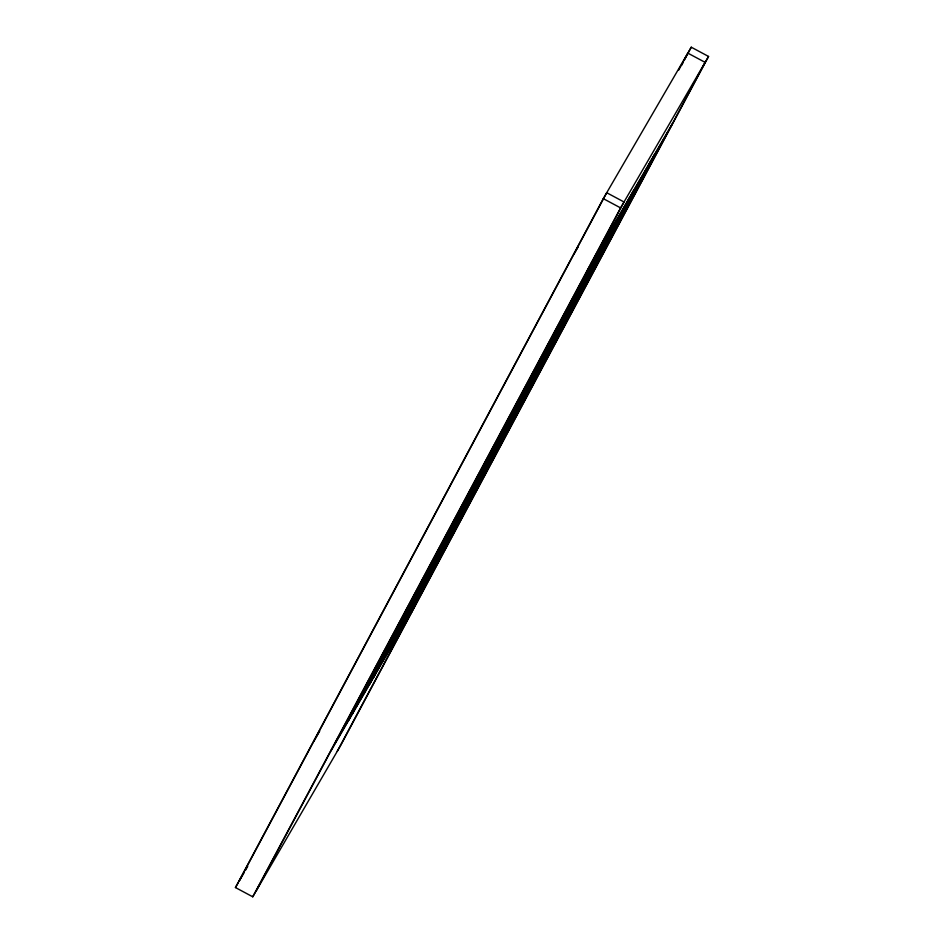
<?xml version="1.0" encoding="UTF-8"?>
<svg xmlns="http://www.w3.org/2000/svg" width="944" height="944" viewBox="0 0 944 944"><rect width="100%" height="100%" fill="white"/><g stroke="black" fill="none" stroke-linecap="round" stroke-linejoin="round"><path stroke-width="1.42" d="M235.445 887.549L603.287 198.641L691.256 47.2L708.555 56.451L340.713 745.359L252.744 896.8L235.445 887.549L238.195 882.817M678.795 70.009L687.81 53.112L705.121 62.363L337.279 751.271M681.533 65.396L682.925 62.8M684.306 60.204L691.256 47.2M252.744 896.8L620.586 207.892L708.555 56.451M256.19 890.888L624.031 201.981L606.721 192.729L238.879 881.637L244.048 872.752M348.348 720.886L608.88 233.015M352.195 714.254L612.727 226.395M369.482 684.506L630.014 196.635M373.328 677.875L633.861 190.015M390.615 648.115L651.148 160.256M394.462 641.495L654.994 153.624M573.881 254.243L578.306 246.62M313.762 741.394L319.662 731.246M591.18 263.482L672.27 123.876M587.652 270.161L604.526 241.109M608.786 233.77L625.66 204.73M629.919 197.39L646.793 168.351M651.053 161.011L667.915 131.959M245.523 870.215L247.729 866.403M335.014 743.258L352.702 712.791M356.136 706.879L373.836 676.411M377.27 670.5L394.97 640.032M398.403 634.108L416.103 603.653M331.073 750.645L412.162 611.028M603.287 198.641L620.586 207.892"/></g></svg>
